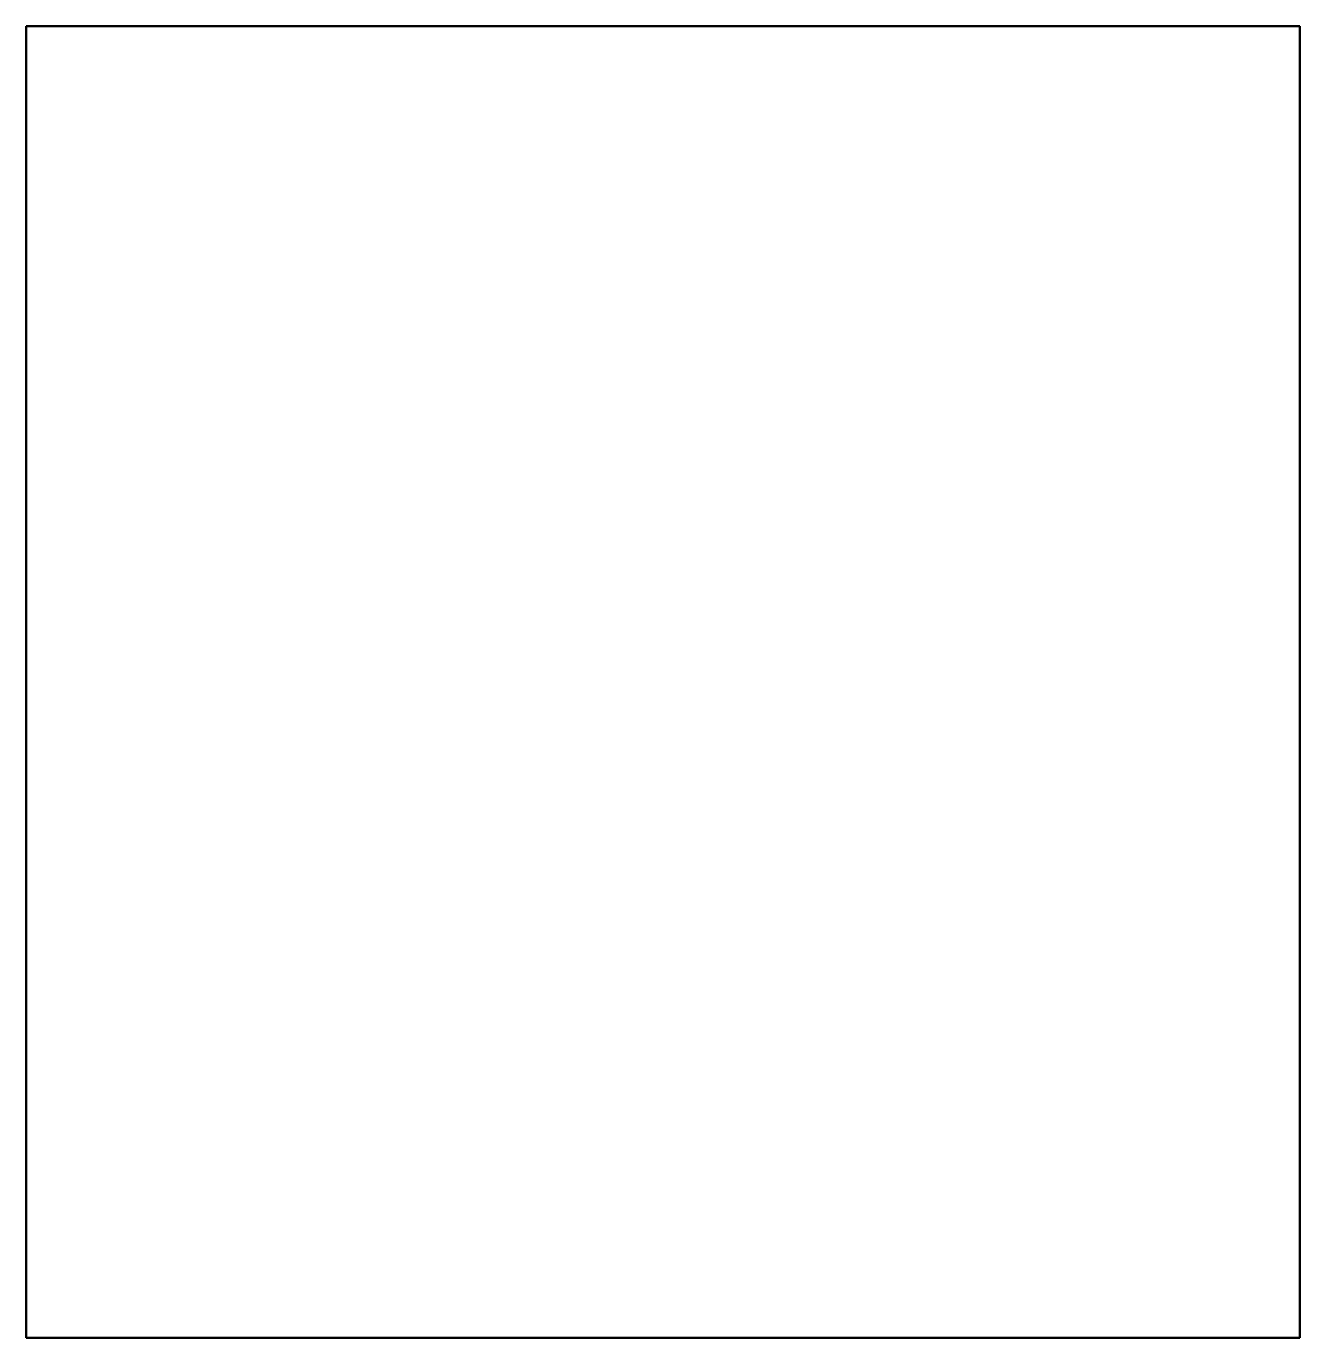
# Model space of a CAD drawing. Header units: millimetres. Extents: x 171 to 441, y 83 to 361.
import ezdxf

# ---------------------------------------------------------------- set-up
doc = ezdxf.new("R2010")
doc.units = ezdxf.units.MM
doc.header["$LTSCALE"] = 0.75
doc.layers.add('可见', color=7, linetype='Continuous', lineweight=50)

msp = doc.modelspace()

# ---------------------------------------------------------------- linework, layer by layer
at = {"layer": '可见', "extrusion": (0, 1, 0)}
for p, q in [((440.769171, 360.911753), (170.769171, 360.911753)), ((170.769171, 360.911753), (170.769171, 82.911753)), ((440.769171, 360.911753), (440.769171, 82.911753)), ((440.769171, 82.911753), (170.769171, 82.911753))]:
    msp.add_line(p, q, dxfattribs=at)

doc.saveas('drawing.dxf')
